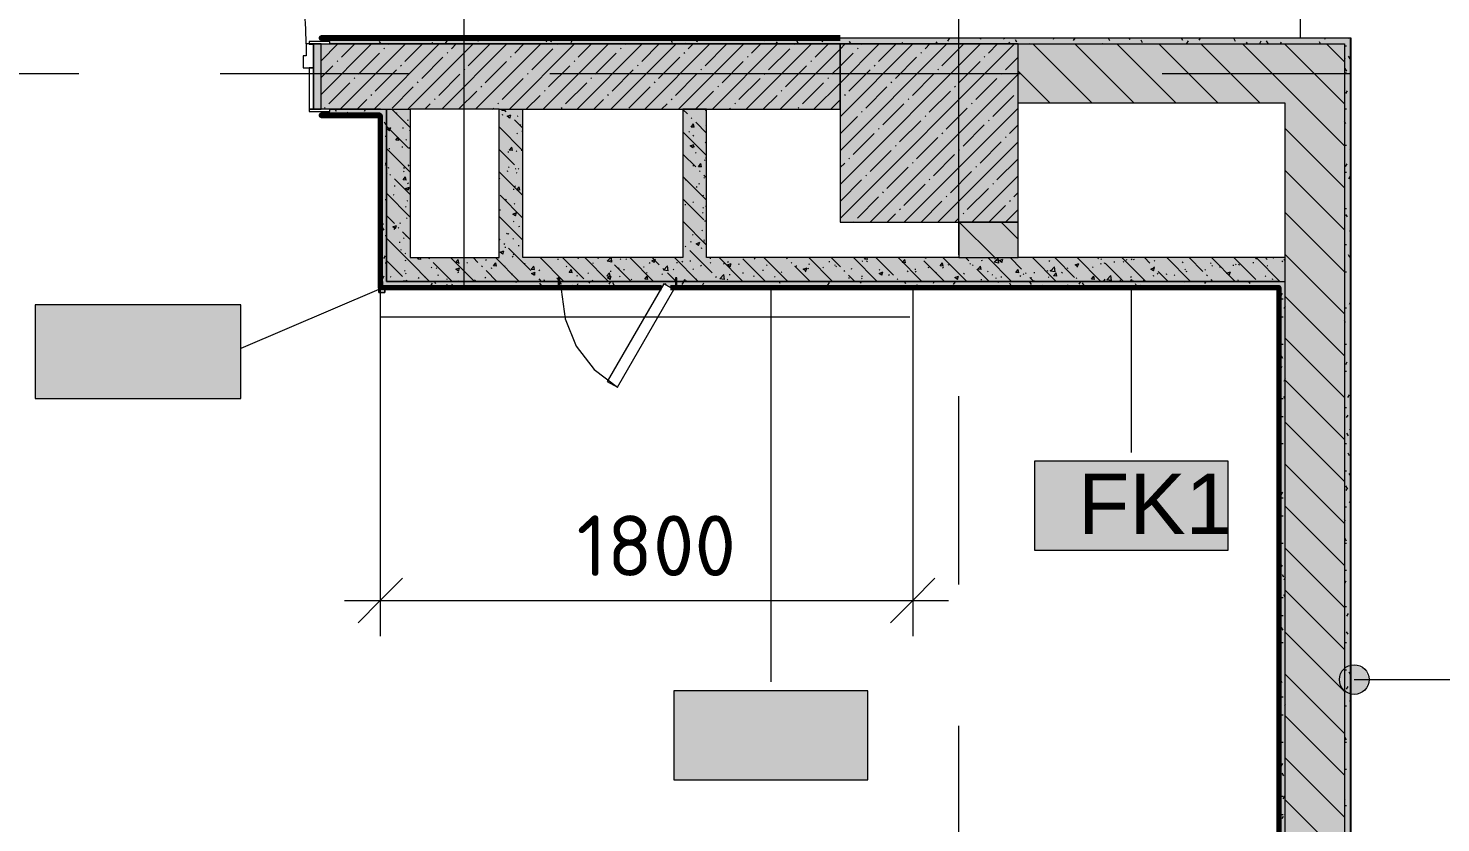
# Model space of a CAD drawing. Header units: millimetres. Extents: x -3817 to 677485, y -22715 to 103890.
# Drawn here: x 353766 to 358527, y 7194 to 9872 of the extents above; entities that cross this region are included whole.
import ezdxf

# ---------------------------------------------------------------- set-up
doc = ezdxf.new("R2010")
doc.units = ezdxf.units.MM
doc.layers.add('PDF _Геометрия', color=7, linetype='Continuous', true_color=0x1d1d1d)
doc.layers.add('PDF _Сплошная заливка', color=7, linetype='Continuous', true_color=0xffffff)
doc.layers.add('PDF _Текст', color=7, linetype='Continuous')
doc.styles.add('PDF GOST-Common', font='arial.ttf')
doc.styles.add('PDF ISOCPEUR', font='isocpeur.ttf')

msp = doc.modelspace()

# ---------------------------------------------------------------- hatches: boundary and pattern name
at = {"layer": 'PDF _Сплошная заливка', "transparency": 33554559}
h = msp.add_hatch(color=256, dxfattribs=at)
h.paths.add_polyline_path([(358202.9, 9819), (358222.9, 9819), (358222.9, 9839), (354752.9, 9839), (354752.9, 9827), (354782.9, 9827), (354782.9, 9819), (357102.6, 9819)], flags=0)
h.paths.add_polyline_path([(347604.4, 9819), (349822.9, 9819), (349822.9, 9839), (347502.9, 9839), (347502.9, 9819)], flags=0)
h.paths.add_polyline_path([(351452.9, 9819), (353622.9, 9819), (353622.9, 9827), (353652.9, 9827), (353652.9, 9839), (351452.9, 9839)], flags=0)
h = msp.add_hatch(color=256, dxfattribs=at)
h.paths.add_polyline_path([(354972.9, 9599), (356502.6, 9599), (356502.6, 9819), (354752.9, 9819), (354752.9, 9599), (354952.9, 9599)], flags=0)
h.paths.add_polyline_path([(353652.9, 9599), (353652.9, 9819), (353452.9, 9819), (353452.9, 9599), (353622.9, 9599)], flags=0)
for color, points in [(256, [(358202.9, 9619), (358202.9, 9819), (357102.6, 9819), (357102.6, 9619), (358002.9, 9619)]), (256, [(357982.9, 9019), (358002.9, 9019), (358002.9, 9099), (355052.9, 9099), (355052.9, 9019), (355552.4, 9019), (355552.4, 9031), (355557.4, 9031), (355557.4, 9019), (355947.4, 9019), (355947.4, 9031), (355952.4, 9031), (355952.4, 9019)]), (7, [(358185.6, 7676.8), (358200.2, 7641.4), (358235.6, 7626.8), (358271, 7641.4), (358285.6, 7676.8), (358271, 7712.1), (358235.6, 7726.8), (358200.2, 7712.1)])]:
    msp.add_hatch(color=color, dxfattribs=at).paths.add_polyline_path(points)
h = msp.add_hatch(color=256, dxfattribs=at)
h.paths.add_polyline_path([(353472.9, 9579), (353652.9, 9579), (353652.9, 9591), (353622.9, 9591), (353622.9, 9599), (353472.9, 9599)], flags=0)
h.paths.add_polyline_path([(354952.9, 9579), (354952.9, 9599), (354782.9, 9599), (354782.9, 9591), (354752.9, 9591), (354752.9, 9579), (354951.9, 9579)], flags=0)
h = msp.add_hatch(color=256, dxfattribs=at)
h.paths.add_polyline_path([(357981.9, 8999), (357982.9, 8999), (357982.9, 9019), (355952.4, 9019), (355952.4, 8999)], flags=0)
h.paths.add_polyline_path([(355557.4, 8999), (355900.8, 8999), (355907.8, 9011), (355928.5, 8999), (355947.4, 8999), (355947.4, 9019), (355557.4, 9019), (355557.4, 9015.6)], flags=0)
h.paths.add_polyline_path([(354952.9, 8999), (355552.4, 8999), (355552.4, 9019), (354952.9, 9019)], flags=0)

# ---------------------------------------------------------------- linework, layer by layer
at = {"layer": 'PDF _Геометрия', "color": 253, "lineweight": 9, "true_color": 0xaaaaaa}
for points in [[(356902.9, 9108.7), (356902.9, 10696.2)], [(352349.1, 9719), (353936.6, 9719)], [(354412.9, 9719), (355047.9, 9719)], [(355524.1, 9719), (357111.6, 9719)], [(357587.9, 9719), (358222.9, 9719)], [(355562.4, 8991), (355575.3, 8892.7), (355613.3, 8801), (355673.7, 8722.3), (355752.4, 8661.9)], [(356902.9, 7997.4), (356902.9, 8632.4)], [(356902.9, 5933.7), (356902.9, 7521.2)]]:
    msp.add_lwpolyline(points, dxfattribs=at)
at = {"layer": 'PDF _Геометрия', "color": 7, "lineweight": 9}
for points in [[(358054.8, 9839.5), (358054.8, 10634.8)], [(355235, 8998.5), (355235, 10152.9), (353399.3, 10152.9)], [(356502.6, 9840), (356502.6, 9839)], [(354952.9, 9599), (354782.9, 9599), (354952.9, 9599), (354972.9, 9599), (355052.9, 9599)], [(354952.9, 9019), (354952.9, 9579)], [(355352.9, 9599), (355432.9, 9599)], [(356902.6, 9099), (357102.6, 9099)], [(354967.4, 8991), (354967.4, 8981), (354947.9, 8981), (354947.9, 9001), (354952, 9001), (354947.9, 9001), (354947.9, 8981), (354967.4, 8981), (354967.4, 8998)], [(357982.9, 9019), (355952.4, 9019), (357982.9, 9019), (358002.9, 9019)], [(354947.9, 8991), (354482.7, 8792.5)], [(354952.4, 8991), (354952.4, 7943.4), (354952.4, 7823.4)], [(354952.9, 8999), (355552.4, 8999)], [(355557.4, 8999), (355900.8, 8999)], [(355928.5, 8999), (355947.4, 8999)], [(355952.4, 8999), (357981.9, 8999)], [(356269.2, 8995), (356269.2, 7669.2)], [(356747.4, 8991), (356747.4, 7943.4), (356747.4, 7823.4)], [(357483.8, 8998.5), (357483.8, 8442.7)], [(357982.9, 8999), (357982.9, 2215)], [(354832.4, 7943.4), (356867.4, 7943.4)], [(358235.6, 7676.8), (359024.7, 7676.8)]]:
    msp.add_lwpolyline(points, dxfattribs=at)
at = {"layer": 'PDF _Геометрия', "color": 253, "lineweight": 13, "true_color": 0xaaaaaa}
for points in [[(354702.9, 9819), (354702.9, 9779), (354692.9, 9779), (354692.9, 9739), (354727.9, 9739), (354727.9, 9819)], [(354712.9, 9819), (354782.9, 9819), (354782.9, 9827), (354712.9, 9827)], [(354712.9, 9818), (354727.9, 9818), (354727.9, 9819), (354712.9, 9819)], [(354727.9, 9599), (354752.9, 9599), (354752.9, 9819), (354727.9, 9819)], [(354712.9, 9599), (354727.9, 9599), (354727.9, 9739), (354712.9, 9739)], [(354712.9, 9591), (354782.9, 9591), (354782.9, 9599), (354712.9, 9599)], [(355557.4, 9031), (355552.4, 9031), (355552.4, 8991), (355557.4, 8991)], [(355752.4, 8661.9), (355942.4, 8991), (355907.8, 9011), (355717.8, 8681.9)], [(355947.4, 9031), (355947.4, 8991), (355952.4, 8991), (355952.4, 9031)]]:
    msp.add_lwpolyline(points, close=True, dxfattribs=at)
at = {"layer": 'PDF _Геометрия', "color": 231, "lineweight": 70, "true_color": 0xff80c0}
for points in [[(356502.6, 9840), (354752.9, 9840), (354752.9, 9839), (356502.6, 9839)], [(354951.9, 9579), (354752.9, 9579), (354752.9, 9578), (354951.9, 9578), (354951.9, 8999), (354951.9, 8998), (355552.4, 8998)], [(354952.9, 9019), (354952.9, 8999)], [(355557.4, 8998), (355900.2, 8998)], [(355930.3, 8998), (355947.4, 8998)], [(355952.4, 8998), (357981.9, 8998), (357981.9, 2215), (357243.6, 2215), (357243.6, 2559), (357243.6, 2560), (356362.9, 2560), (356361.9, 2560), (356361.9, 2060), (356362.9, 2060)]]:
    msp.add_lwpolyline(points, dxfattribs=at)
at = {"layer": 'PDF _Геометрия', "color": 9, "lineweight": 9, "true_color": 0xc0c0c0}
for points in [[(358222.9, 2019), (358222.9, 9819), (358222.9, 9839), (354752.9, 9839), (354752.9, 9827)], [(354752.9, 9599), (354752.9, 9819)], [(358002.9, 2019), (358002.9, 9019), (358002.9, 9099), (357102.6, 9099), (357102.6, 9219), (356902.6, 9219), (356902.6, 9099), (356052.6, 9099), (356052.6, 9599), (355972.6, 9599), (355972.6, 9099), (355432.9, 9099), (355432.9, 9599), (356502.6, 9599), (356502.6, 9819), (358202.9, 9819), (358202.9, 2019)], [(356502.6, 9840), (358222.9, 9840), (358223.9, 9840), (358223.9, 2059), (358222.9, 2059), (358222.9, 9839), (356502.6, 9839)], [(357243.6, 2214), (358002.9, 2214), (358002.9, 9619), (357102.6, 9619), (357102.6, 9819), (358202.9, 9819), (358202.9, 9619), (358202.9, 2019), (358202.9, 1819), (358202.9, 1871)], [(354752.9, 9591), (354752.9, 9579), (354951.9, 9579)], [(354952.9, 9019), (354952.9, 8999)]]:
    msp.add_lwpolyline(points, dxfattribs=at)
at = {"layer": 'PDF _Геометрия', "lineweight": 9}
for points in [[(354752.9, 9762.5), (354809.4, 9819)], [(354752.9, 9648.5), (354923.4, 9819)], [(354817.5, 9599), (355037.5, 9819)], [(354821.5, 9774.1), (354866.4, 9819)], [(354931.5, 9599), (355151.5, 9819)], [(354978.3, 9816.9), (354980.4, 9819)], [(355035.4, 9759.9), (355094.5, 9819)], [(355045.6, 9599), (355265.6, 9819)], [(355159.6, 9599), (355379.6, 9819)], [(355192.2, 9802.7), (355208.5, 9819)], [(355249.2, 9745.6), (355320.5, 9816.9)], [(355273.7, 9599), (355493.7, 9819)], [(355387.7, 9599), (355607.7, 9819)], [(355406, 9788.4), (355436.6, 9819)], [(355501.8, 9599), (355721.8, 9819)], [(355548.6, 9816.9), (355550.7, 9819)], [(355615.8, 9599), (355835.8, 9819)], [(355619.9, 9774.1), (355664.7, 9819)], [(355729.9, 9599), (355949.9, 9819)], [(355776.7, 9816.9), (355778.8, 9819)], [(355833.7, 9759.9), (355892.8, 9819)], [(355843.9, 9599), (356063.9, 9819)], [(355958, 9599), (356178, 9819)], [(355990.5, 9802.7), (356006.9, 9819)], [(356047.6, 9745.6), (356118.8, 9816.9)], [(356072, 9599), (356292, 9819)], [(356186.1, 9599), (356406.1, 9819)], [(356204.4, 9788.4), (356235, 9819)], [(356300.1, 9599), (356502.6, 9801.5), (356520.1, 9819)], [(356346.9, 9816.9), (356349, 9819)], [(356414.2, 9599), (356502.6, 9687.5), (356634.2, 9819)], [(356418.2, 9774.1), (356463.1, 9819)], [(356502.6, 9573.4), (356748.2, 9819)], [(356502.6, 9459.4), (356862.2, 9819)], [(356502.6, 9345.3), (356976.3, 9819)], [(356502.6, 9231.3), (357090.3, 9819)], [(356575, 9816.9), (356577.1, 9819)], [(356632.1, 9759.9), (356691.2, 9819)], [(356788.9, 9802.7), (356805.2, 9819)], [(356845.9, 9745.6), (356917.2, 9816.9)], [(357002.7, 9788.4), (357033.3, 9819)], [(357352.4, 9619), (357152.4, 9819)], [(357493.8, 9619), (357293.8, 9819)], [(357635.2, 9619), (357435.2, 9819)], [(357776.7, 9619), (357576.7, 9819)], [(357918.1, 9619), (357718.1, 9819)], [(358202.9, 9475.6), (358059.5, 9619), (357859.5, 9819)], [(358202.9, 9617), (358200.9, 9619), (358000.9, 9819)], [(358202.9, 9758.5), (358142.3, 9819)], [(354807.3, 9759.9), (354809.6, 9762.3)], [(354878.6, 9717.1), (354949.8, 9788.4)], [(354964.1, 9802.7), (354966.5, 9805)], [(355092.4, 9702.9), (355163.7, 9774.1)], [(355177.9, 9788.4), (355180.3, 9790.8)], [(355391.8, 9774.1), (355394.1, 9776.5)], [(355463.1, 9731.4), (355534.3, 9802.7)], [(355605.6, 9759.9), (355608, 9762.3)], [(355676.9, 9717.1), (355748.2, 9788.4)], [(355762.4, 9802.7), (355764.8, 9805)], [(355890.7, 9702.9), (355962, 9774.1)], [(355976.3, 9788.4), (355978.6, 9790.8)], [(356190.1, 9774.1), (356192.5, 9776.5)], [(356261.4, 9731.4), (356332.7, 9802.7)], [(356404, 9759.9), (356406.3, 9762.3)], [(356475.2, 9717.1), (356502.6, 9744.5), (356546.5, 9788.4)], [(356560.8, 9802.7), (356563.2, 9805)], [(356689.1, 9702.9), (356760.4, 9774.1)], [(356774.6, 9788.4), (356777, 9790.8)], [(356988.5, 9774.1), (356990.8, 9776.5)], [(357059.7, 9731.4), (357102.6, 9774.3)], [(354752.9, 9705.5), (354793, 9745.6)], [(354935.6, 9660.1), (355006.9, 9731.4)], [(355021.1, 9745.6), (355023.5, 9748)], [(355149.4, 9645.8), (355220.7, 9717.1)], [(355235, 9731.4), (355237.3, 9733.7)], [(355306.2, 9688.6), (355377.5, 9759.9)], [(355448.8, 9717.1), (355451.2, 9719.5)], [(355520.1, 9674.4), (355591.4, 9745.6)], [(355733.9, 9660.1), (355805.2, 9731.4)], [(355819.5, 9745.6), (355821.8, 9748)], [(355947.8, 9645.8), (356019, 9717.1)], [(356033.3, 9731.4), (356035.7, 9733.7)], [(356104.6, 9688.6), (356175.9, 9759.9)], [(356247.1, 9717.1), (356249.5, 9719.5)], [(356318.4, 9674.4), (356389.7, 9745.6)], [(356532.3, 9660.1), (356603.5, 9731.4)], [(356604.4, 9219), (357102.6, 9717.2)], [(356617.8, 9745.6), (356620.2, 9748)], [(356746.1, 9645.8), (356817.4, 9717.1)], [(356831.6, 9731.4), (356834, 9733.7)], [(356902.9, 9688.6), (356974.2, 9759.9)], [(357045.5, 9717.1), (357047.9, 9719.5)], [(357211, 9619), (357102.6, 9727.3)], [(354778.8, 9617.3), (354850, 9688.6)], [(354864.3, 9702.9), (354866.7, 9705.2)], [(354992.6, 9603.1), (355063.9, 9674.4)], [(355078.1, 9688.6), (355080.5, 9691)], [(355292, 9674.4), (355294.4, 9676.7)], [(355363.3, 9631.6), (355434.5, 9702.9)], [(355577.1, 9617.3), (355648.4, 9688.6)], [(355662.6, 9702.9), (355665, 9705.2)], [(355790.9, 9603.1), (355862.2, 9674.4)], [(355876.5, 9688.6), (355878.9, 9691)], [(356090.3, 9674.4), (356092.7, 9676.7)], [(356161.6, 9631.6), (356232.9, 9702.9)], [(356375.5, 9617.3), (356446.7, 9688.6)], [(356461, 9702.9), (356463.4, 9705.2)], [(356589.3, 9603.1), (356660.6, 9674.4)], [(356674.8, 9688.6), (356677.2, 9691)], [(356888.7, 9674.4), (356891, 9676.7)], [(356960, 9631.6), (357031.2, 9702.9)], [(354874.5, 9599), (354907.1, 9631.6)], [(354921.3, 9645.8), (354923.7, 9648.2)], [(355135.2, 9631.6), (355137.5, 9634)], [(355216.6, 9599), (355277.7, 9660.1)], [(355349, 9617.3), (355351.4, 9619.7)], [(355444.7, 9599), (355491.6, 9645.8)], [(355505.8, 9660.1), (355508.2, 9662.5)], [(355672.8, 9599), (355705.4, 9631.6)], [(355719.7, 9645.8), (355722, 9648.2)], [(355933.5, 9631.6), (355935.9, 9634)], [(356015, 9599), (356076.1, 9660.1)], [(356147.4, 9617.3), (356149.7, 9619.7)], [(356243.1, 9599), (356289.9, 9645.8)], [(356304.2, 9660.1), (356306.5, 9662.5)], [(356471.2, 9599), (356502.6, 9630.5), (356503.8, 9631.6)], [(356518, 9645.8), (356520.4, 9648.2)], [(356731.9, 9631.6), (356734.2, 9634)], [(356803.1, 9588.8), (356874.4, 9660.1)], [(356945.7, 9617.3), (356948.1, 9619.7)], [(357017, 9574.6), (357088.3, 9645.8)], [(357102.5, 9660.1), (357102.6, 9660.2)], [(354764.5, 9603.1), (354766.9, 9605.4)], [(355102.6, 9599), (355120.9, 9617.3)], [(355330.7, 9599), (355334.8, 9603.1)], [(355562.8, 9603.1), (355565.2, 9605.4)], [(355900.9, 9599), (355919.3, 9617.3)], [(356129, 9599), (356133.1, 9603.1)], [(356361.2, 9603.1), (356363.6, 9605.4)], [(356502.6, 9516.4), (356560.8, 9574.6)], [(356575, 9588.8), (356577.4, 9591.2)], [(356646.3, 9546), (356717.6, 9617.3)], [(356718.4, 9219), (357102.6, 9603.2)], [(356788.9, 9574.6), (356791.3, 9576.9)], [(356860.2, 9531.8), (356931.4, 9603.1)], [(356632.1, 9531.8), (356634.4, 9534.2)], [(356703.3, 9489), (356774.6, 9560.3)], [(356917.2, 9474.8), (356988.5, 9546)], [(357002.7, 9560.3), (357005.1, 9562.7)], [(357074, 9517.5), (357102.6, 9546.2)], [(358202.9, 9334.2), (358002.9, 9534.2)], [(356546.5, 9446.3), (356617.8, 9517.5)], [(356689.1, 9474.8), (356691.5, 9477.1)], [(356760.4, 9432), (356831.6, 9503.3)], [(356832.5, 9219), (357102.6, 9489.1)], [(356845.9, 9517.5), (356848.3, 9519.9)], [(356974.2, 9417.7), (357045.5, 9489)], [(357059.7, 9503.3), (357062.1, 9505.7)], [(356532.3, 9432), (356534.6, 9434.4)], [(356603.5, 9389.2), (356674.8, 9460.5)], [(356817.4, 9375), (356888.7, 9446.3)], [(356902.9, 9460.5), (356905.3, 9462.9)], [(357031.2, 9360.7), (357102.5, 9432)], [(356502.6, 9402.4), (356518, 9417.7)], [(356660.6, 9332.2), (356731.9, 9403.5)], [(356746.1, 9417.7), (356748.5, 9420.1)], [(356874.4, 9317.9), (356945.7, 9389.2)], [(356960, 9403.5), (356962.3, 9405.9)], [(358202.9, 9192.8), (358002.9, 9392.8)], [(356503.8, 9289.4), (356575, 9360.7)], [(356589.3, 9375), (356591.7, 9377.3)], [(356717.6, 9275.2), (356788.9, 9346.5)], [(356803.1, 9360.7), (356805.5, 9363.1)], [(356946.5, 9219), (357102.6, 9375.1)], [(357017, 9346.5), (357019.3, 9348.8)], [(356560.8, 9232.4), (356632.1, 9303.7)], [(356646.3, 9317.9), (356648.7, 9320.3)], [(356775.5, 9219), (356845.9, 9289.4)], [(356860.2, 9303.7), (356862.5, 9306.1)], [(356931.4, 9260.9), (357002.7, 9332.2)], [(357074, 9289.4), (357076.4, 9291.8)], [(357088.3, 9303.7), (357102.6, 9318.1)], [(356661.4, 9219), (356689.1, 9246.7)], [(356703.3, 9260.9), (356705.7, 9263.3)], [(356917.2, 9246.7), (356919.6, 9249)], [(357003.6, 9219), (357059.7, 9275.2)], [(357060.6, 9219), (357102.6, 9261)], [(358202.9, 9051.3), (358002.9, 9251.3)], [(356547.4, 9219), (356548.9, 9220.5)], [(356889.5, 9219), (356902.9, 9232.4)], [(357023.9, 9099), (356903.9, 9219)], [(357102.6, 9161.7), (357045.3, 9219)], [(358202.9, 8909.9), (358002.9, 9109.9)], [(358202.9, 8768.5), (358002.9, 8968.5)], [(358202.9, 8627.1), (358002.9, 8827.1)], [(358202.9, 8485.7), (358002.9, 8685.7)], [(358202.9, 8344.2), (358002.9, 8544.2)], [(358202.9, 8202.8), (358002.9, 8402.8)], [(358202.9, 8061.4), (358002.9, 8261.4)], [(358202.9, 7920), (358002.9, 8120)], [(358202.9, 7778.6), (358002.9, 7978.6)], [(358202.9, 7637.1), (358002.9, 7837.1)], [(358202.9, 7495.7), (358002.9, 7695.7)], [(358202.9, 7354.3), (358002.9, 7554.3)], [(358202.9, 7212.9), (358002.9, 7412.9)], [(358202.9, 7071.4), (358002.9, 7271.4)]]:
    msp.add_lwpolyline(points, dxfattribs=at)
at = {"layer": 'PDF _Геометрия', "color": 253, "lineweight": 9, "true_color": 0x9b9b9b}
for points in [[(354774.2, 9827), (354772.2, 9830.5)], [(354814, 9819), (354813.8, 9819.4)], [(354954.8, 9819), (354949.9, 9827.5)], [(354970.6, 9839), (354967.1, 9833.1)], [(355049.4, 9838.1), (355048.9, 9839)], [(355130.8, 9819), (355127.6, 9824.5)], [(355176.3, 9829.5), (355171.2, 9820.8)], [(355216.9, 9839), (355212.9, 9832)], [(355285.9, 9836.6), (355280.9, 9827.9)], [(355472.8, 9836.2), (355471.2, 9839)], [(355514.4, 9825.1), (355509.4, 9833.8)], [(355531.7, 9835.5), (355526.6, 9826.8)], [(355599.7, 9831.4), (355594.7, 9822.7)], [(355815.3, 9839), (355814, 9836.8)], [(355828.2, 9830.3), (355823.2, 9839)], [(355896.2, 9834.3), (355893.5, 9839)], [(355937.9, 9823.2), (355932.8, 9831.9)], [(355975.5, 9819), (355974.5, 9820.7)], [(355981.5, 9822.2), (355979.7, 9819)], [(356023.1, 9833.3), (356018.1, 9824.6)], [(356061.6, 9839), (356059.7, 9835.8)], [(356073.9, 9831.4), (356069.5, 9839)], [(356132, 9839), (356127.8, 9831.7)], [(356227.2, 9821.1), (356226.1, 9819)], [(356251.6, 9828.4), (356246.6, 9837.1)], [(356292.2, 9819), (356288.2, 9825.9)], [(356361.3, 9821.3), (356356.3, 9830)], [(356378.4, 9839), (356373.5, 9830.6)], [(356446.6, 9835.2), (356441.5, 9826.5)], [(356538.6, 9819), (356534, 9827)], [(356633.4, 9837.6), (356632.6, 9839)], [(356714.6, 9819), (356711.7, 9824)], [(356828.4, 9825.9), (356824.4, 9819)], [(356870, 9837.1), (356865, 9828.4)], [(356976.7, 9839), (356974.7, 9835.5)], [(357056.9, 9835.7), (357055, 9839)], [(357074.1, 9824.8), (357070.7, 9819)], [(357098.5, 9824.6), (357093.5, 9833.3)], [(357142.1, 9820.8), (357141.1, 9819)], [(357223.1, 9839), (357220.4, 9834.4)], [(357293.5, 9839), (357288.4, 9830.3)], [(357387.9, 9819.7), (357387.5, 9819)], [(357412.3, 9829.8), (357407.3, 9838.5)], [(357480.3, 9833.8), (357477.3, 9839)], [(357522, 9822.7), (357516.9, 9831.4)], [(357559.3, 9819), (357558.6, 9820.2)], [(357658, 9830.9), (357653.3, 9839)], [(357675.3, 9829.7), (357670.2, 9821)], [(357715.8, 9839), (357711.9, 9832.2)], [(357835.7, 9827.9), (357830.7, 9836.6)], [(357876, 9819), (357872.3, 9825.4)], [(357921, 9828.6), (357916, 9819.9)], [(357945.4, 9820.8), (357940.4, 9829.5)], [(357989, 9824.6), (357985.8, 9819)], [(358067.8, 9839), (358067.3, 9838.2)], [(358122.4, 9819), (358118.1, 9826.5)], [(358138.1, 9839), (358135.3, 9834.1)], [(358202.9, 9813.3), (358209.7, 9813.3)], [(358217.5, 9837.1), (358216.4, 9839)], [(358204.3, 9770.7), (358202.9, 9768.3)], [(358221.6, 9769.1), (358216.6, 9777.8)], [(358202.9, 9721.9), (358209.7, 9721.9)], [(358210.4, 9727.5), (358205.4, 9736.2)], [(358203.4, 9617.8), (358202.9, 9618.6)], [(358211.3, 9661), (358206.3, 9652.3)], [(354804.7, 9591.3), (354800.3, 9599)], [(354846.4, 9580.2), (354841.3, 9588.9)], [(354902.4, 9599), (354898, 9591.4)], [(358202.9, 9600), (358209.7, 9600)], [(354971.3, 9546.7), (354966.2, 9555.4)], [(358207.5, 9549.8), (358202.9, 9557.7)], [(354968.7, 9508.5), (354972.9, 9508.5)], [(358202.9, 9478), (358209.7, 9478)], [(358222.9, 9462.1), (358221.8, 9464)], [(354968.7, 9417.1), (354972.9, 9417.1)], [(354972.9, 9416.3), (354969, 9409.6)], [(358202.9, 9386.6), (358209.7, 9386.6)], [(358210.3, 9415.3), (358205.2, 9406.6)], [(354957.1, 9327.3), (354952.9, 9334.7)], [(358221.4, 9373.6), (358216.4, 9364.9)], [(354968.7, 9295.2), (354972.9, 9295.2)], [(358202.9, 9264.7), (358209.7, 9264.7)], [(358212.6, 9236), (358207.6, 9244.7)], [(354961.8, 9214.2), (354956.8, 9205.5)], [(354965.3, 9191.3), (354960.3, 9200)], [(358222.9, 9193.3), (358219.4, 9187.2)], [(354968.7, 9173.2), (354972.9, 9173.2)], [(358202.9, 9142.8), (358209.7, 9142.8)], [(354968.9, 9104.6), (354963.9, 9095.9)], [(358220.8, 9099.9), (358215.8, 9108.6)], [(354968.7, 9081.8), (354972.9, 9081.8)], [(358202.9, 9051.3), (358209.7, 9051.3)], [(354964.8, 9036.5), (354959.8, 9027.8)], [(355030.3, 9017.7), (355029.6, 9019)], [(355029.7, 9020.8), (355039.7, 9020.8)], [(355127.3, 9013.1), (355122.2, 9004.4)], [(355140, 9010.6), (355135.1, 9019)], [(355181.6, 8999.4), (355176.6, 9008.1)], [(355195.3, 9009), (355190.3, 9000.3)], [(355276.1, 9018.8), (355275.9, 9019)], [(355412.2, 9019), (355409.6, 9014.5)], [(355453.8, 9015.8), (355451.9, 9019)], [(355495.4, 9004.6), (355490.4, 9013.3)], [(355563.4, 9008.7), (355558.4, 9017.4)], [(355577.1, 8999.8), (355576.6, 8999)], [(355604.2, 8999), (355600, 9006.2)], [(355618.7, 9010.9), (355613.7, 9002.2)], [(355658.6, 9019), (355655.3, 9013.4)], [(355728.4, 9018), (355723.4, 9009.3)], [(355741.1, 9005.7), (355736.1, 9014.4)], [(355917.2, 9005.5), (355913.8, 9011.4)], [(355956.2, 8999), (355955.4, 9000.3)], [(355974.1, 9016.9), (355969.1, 9008.2)], [(356026.6, 8999), (356023.5, 9004.4)], [(356042.2, 9012.8), (356037.1, 9004.1)], [(356202.5, 8999), (356201.2, 9001.4)], [(356256.9, 9019), (356256.5, 9018.3)], [(356300.6, 9012), (356296.6, 9019)], [(356424, 9003.6), (356421.3, 8999)], [(356465.6, 9014.7), (356460.6, 9006)], [(356503.3, 9019), (356502.2, 9017.2)], [(356573.7, 9019), (356570.2, 9013.1)], [(356614.4, 9017.2), (356613.3, 9019)], [(356669.7, 9002.5), (356667.7, 8999)], [(356724.1, 9010.1), (356719.1, 9018.8)], [(356765.7, 8999), (356760.7, 9007.6)], [(356820, 9019), (356816, 9012)], [(356860.1, 9018.2), (356859.7, 9019)], [(356889, 9016.6), (356884, 9007.9)], [(357037.8, 9015.3), (357035.7, 9019)], [(357079.5, 9004.1), (357074.5, 9012.8)], [(357147.5, 9008.2), (357142.5, 9016.9)], [(357188, 8999), (357184.1, 9005.7)], [(357270.8, 9007.4), (357266, 8999)], [(357312.5, 9018.5), (357307.5, 9009.8)], [(357325.2, 9005.2), (357320.2, 9013.9)], [(357418.4, 9019), (357417.1, 9016.9)], [(357502.9, 9002.2), (357497.9, 9010.9)], [(357516.6, 9006.3), (357512.4, 8999)], [(357540, 8999), (357539.5, 8999.8)], [(357584.6, 9002.2), (357582.8, 8999)], [(357610.4, 8999), (357607.6, 9003.8)], [(357664.7, 9019), (357662.9, 9015.8)], [(357735.1, 9019), (357730.9, 9011.7)], [(357786.3, 8999), (357785.3, 9000.9)], [(357830.3, 9001.1), (357829.1, 8999)], [(357884.7, 9011.5), (357880.4, 9019)], [(357986.3, 8959.9), (357996.3, 8959.9)], [(357992.8, 8977.7), (357987.8, 8969)], [(358002.9, 8934.2), (357998.9, 8927.3)], [(358202.9, 8929.4), (358209.7, 8929.4)], [(358222.9, 8949.5), (358218.3, 8941.5)], [(357986.3, 8898.9), (357996.3, 8898.9)], [(358206.7, 8880.6), (358202.9, 8887.1)], [(357986.3, 8807.5), (357996.3, 8807.5)], [(357995.5, 8758.7), (357990.5, 8767.4)], [(358202.9, 8807.5), (358209.7, 8807.5)], [(357991.7, 8731.9), (357986.7, 8723.2)], [(358202.9, 8716), (358209.7, 8716)], [(358211.1, 8746.1), (358206, 8737.4)], [(358002.9, 8690.3), (357997.8, 8681.6)], [(357986.3, 8624.6), (357996.3, 8624.6)], [(358002.9, 8623.9), (357998.6, 8631.3)], [(358218.1, 8636.4), (358213.1, 8627.7)], [(358202.9, 8594.1), (358209.7, 8594.1)], [(357986.3, 8563.6), (357996.3, 8563.6)], [(358214, 8568.4), (358209, 8559.7)], [(358222.9, 8547.7), (358222, 8549.1)], [(358215.9, 8498.8), (358210.9, 8507.5)], [(358222.9, 8522.7), (358220.2, 8518)], [(357986.3, 8472.2), (357996.3, 8472.2)], [(358202.9, 8472.2), (358209.7, 8472.2)], [(358220, 8430.7), (358215, 8439.5)], [(357986.5, 8418.2), (357982.9, 8411.9)], [(357989.5, 8403.3), (357984.5, 8412)], [(358202.9, 8380.8), (358209.7, 8380.8)], [(358222.9, 8364.8), (358219.1, 8371.4)], [(357986.3, 8289.3), (357996.3, 8289.3)], [(357993.6, 8308.5), (357988.6, 8299.8)], [(358212.9, 8321.1), (358207.9, 8329.8)], [(358213, 8322.7), (358207.9, 8313.9)], [(358202.9, 8258.8), (358209.7, 8258.8)], [(358222.9, 8278.9), (358219.1, 8272.3)], [(357986.3, 8228.4), (357996.3, 8228.4)], [(358205.9, 8211.4), (358202.9, 8216.5)], [(358209.9, 8143.4), (358204.9, 8152.1)], [(357986.3, 8136.9), (357996.3, 8136.9)], [(358202.9, 8136.9), (358209.7, 8136.9)], [(357992.5, 8062.8), (357987.5, 8054.1)], [(357998.8, 8021.5), (357993.7, 8030.2)], [(358002.9, 8019.8), (357998.6, 8012.4)], [(358202.9, 8045.5), (358209.7, 8045.5)], [(358207.8, 8008.9), (358202.9, 8000.4)], [(357986.3, 7954), (357996.3, 7954)], [(358002.9, 7953.4), (357997.8, 7962.1)], [(358203.7, 7940.9), (358202.9, 7939.5)], [(358202.9, 7923.6), (358209.7, 7923.6)], [(357986.3, 7893.1), (357996.3, 7893.1)], [(358002.9, 7892.4), (358001.9, 7894.1)], [(358214.8, 7899.2), (358209.8, 7890.5)], [(357995.8, 7843.8), (357990.7, 7852.5)], [(358002.9, 7836.9), (358001.6, 7834.7)], [(358215.1, 7829.6), (358210.1, 7838.3)], [(357984.6, 7802.1), (357982.9, 7805.1)], [(357986.3, 7801.6), (357996.3, 7801.6)], [(358202.9, 7801.6), (358209.7, 7801.6)], [(357988.7, 7734.1), (357983.7, 7742.8)], [(357983.3, 7681), (357982.9, 7680.3)], [(357992.8, 7666), (357987.8, 7674.8)], [(358202.9, 7710.2), (358209.7, 7710.2)], [(358222.9, 7694.2), (358218.3, 7702.3)], [(357986.3, 7618.8), (357996.3, 7618.8)], [(358213.8, 7653.5), (358208.7, 7644.8)], [(358002.9, 7593.1), (358000.5, 7589)], [(358202.9, 7588.3), (358209.7, 7588.3)], [(358222.9, 7608.3), (358219.9, 7603.1)], [(357986.3, 7557.8), (357996.3, 7557.8)], [(358209.1, 7474.2), (358204.1, 7482.9)], [(357986.3, 7466.4), (357996.3, 7466.4)], [(358202.9, 7466.4), (358209.7, 7466.4)], [(357993.3, 7393.6), (357988.3, 7384.9)], [(358222.9, 7425.5), (358222.9, 7425.4)], [(357998, 7352.3), (357992.9, 7361)], [(358202.9, 7374.9), (358209.7, 7374.9)], [(357986.3, 7283.5), (357996.3, 7283.5)], [(358000.4, 7283.9), (357995.4, 7275.2)], [(358204.5, 7271.7), (358202.9, 7268.9)], [(358202.9, 7253), (358209.7, 7253)], [(357986.3, 7222.5), (357996.3, 7222.5)], [(357996.3, 7215.9), (357991.3, 7207.2)], [(358002.9, 7221.8), (358001.1, 7224.9)]]:
    msp.add_lwpolyline(points, dxfattribs=at)
at = {"layer": 'PDF _Геометрия', "color": 7, "lineweight": 9}
for points in [[(356502.6, 9819), (354782.9, 9819)], [(357102.6, 9819), (356502.6, 9819), (356502.6, 9219), (357102.6, 9219)], [(355052.9, 9019), (355552.4, 9019)], [(355557.4, 9019), (355947.4, 9019)], [(354482.7, 8940), (353788.7, 8940), (353788.7, 8624.7), (354482.7, 8624.7)], [(354482.7, 8940), (353788.7, 8940), (353788.7, 8624.7), (354482.7, 8624.7)], [(357810.4, 8412.6), (357157.3, 8412.6), (357157.3, 8112.6), (357810.4, 8112.6)], [(356595.8, 7639.1), (355942.6, 7639.1), (355942.6, 7339.1), (356595.8, 7339.1)]]:
    msp.add_lwpolyline(points, close=True, dxfattribs=at)
at = {"layer": 'PDF _Геометрия', "color": 231, "lineweight": 9, "true_color": 0xff80c0}
for points in [[(356502.6, 9839), (356502.6, 9840)], [(354951.9, 9579), (354952.9, 9579), (354952.9, 9019)], [(355552.4, 8999), (354952.9, 8999)], [(355900.8, 8999), (355557.4, 8999)], [(355947.4, 8999), (355928.5, 8999)], [(357982.9, 2214), (357982.9, 2215), (357982.9, 8999), (357981.9, 8999), (355952.4, 8999)]]:
    msp.add_lwpolyline(points, dxfattribs=at)
at = {"layer": 'PDF _Геометрия', "color": 9, "lineweight": 9, "true_color": 0xc0c0c0}
for points in [[(358223.9, 9839), (358223.9, 2059), (358222.9, 2059), (358222.9, 9839)], [(354972.9, 9019), (355052.9, 9019), (354972.9, 9019), (354972.9, 9599)], [(355052.9, 9099), (355352.9, 9099), (355352.9, 9599), (355052.9, 9599)]]:
    msp.add_lwpolyline(points, close=True, dxfattribs=at)
at = {"layer": 'PDF _Геометрия', "color": 252, "lineweight": 9, "true_color": 0x878787}
for points in [[(355052.9, 9537.6), (354991.5, 9599)], [(355005.9, 9587.5), (355008.8, 9585.7)], [(355373.2, 9594.1), (355362.6, 9595), (355366, 9599)], [(355363.7, 9580.6), (355367.1, 9581.1)], [(355377, 9590.7), (355368.7, 9599)], [(355373.2, 9594), (355372.3, 9599)], [(355388.9, 9569.4), (355380.1, 9575.4), (355392.5, 9580.2)], [(355385.6, 9571.5), (355388.4, 9569.7)], [(355388.9, 9569.4), (355392.5, 9580.2)], [(355392.1, 9575.6), (355389.6, 9578.1)], [(355414.5, 9575.3), (355417.2, 9577.4)], [(355988, 9583.1), (355972.6, 9598.5)], [(356052.6, 9593.9), (356047.5, 9599)], [(356048.3, 9599), (356049.4, 9598.3)], [(356049.4, 9598.3), (356049.6, 9599)], [(355047.6, 9467.4), (354972.9, 9542.2)], [(354984, 9526.3), (354975.2, 9532.3), (354987.6, 9537.1)], [(354984, 9526.3), (354987.6, 9537.1)], [(355027.7, 9536.4), (355031.1, 9536.9)], [(355043.4, 9563.6), (355046.2, 9561.8)], [(355051.3, 9526.7), (355052.9, 9528)], [(355432.9, 9459.3), (355352.9, 9539.3)], [(355432.9, 9534.8), (355404.7, 9563)], [(355423.1, 9547.6), (355425.9, 9545.8)], [(355429.2, 9525.3), (355432.6, 9525.7)], [(356052.6, 9443), (355972.6, 9523)], [(355992.5, 9523.5), (355995.4, 9521.7)], [(356010.9, 9538.3), (356000.2, 9539.2), (356008.8, 9549.4)], [(356003.1, 9568), (356000.6, 9570.5)], [(356010.9, 9538.3), (356008.8, 9549.4)], [(356052.6, 9518.5), (356015.7, 9555.5)], [(356049.4, 9544.8), (356052.1, 9546.8)], [(356050, 9543.4), (356052.6, 9541.7)], [(354972.9, 9495.6), (354973.4, 9495.3)], [(355015.3, 9493.8), (355004.7, 9494.7), (355013.2, 9504.9)], [(355015.3, 9493.8), (355013.2, 9504.9)], [(355038.1, 9496.9), (355040.6, 9494.6)], [(355352.9, 9479.4), (355353, 9479.3)], [(355412.4, 9516.1), (355415, 9518.2)], [(356006.1, 9469.4), (355997.3, 9475.3), (356009.7, 9480.1)], [(356006.1, 9469.4), (356009.7, 9480.1)], [(356006.6, 9512), (356009.1, 9509.7)], [(356047.3, 9485.6), (356049.9, 9487.6)], [(356052.6, 9479.4), (356052.6, 9479.4)], [(355052.9, 9386.7), (354972.9, 9466.7)], [(354981, 9466.3), (354984.3, 9466.7)], [(355025.5, 9472.1), (355028.8, 9472.6)], [(355049.1, 9467.5), (355051.8, 9469.6)], [(355404.7, 9412.1), (355352.9, 9463.9)], [(355382.5, 9455.2), (355385.8, 9455.6)], [(355397.9, 9460.3), (355387.3, 9461.3), (355395.8, 9471.5)], [(355397.9, 9460.3), (355395.8, 9471.4)], [(355410.2, 9457), (355412.9, 9459)], [(355427, 9461), (355430.3, 9461.5)], [(356015.7, 9404.6), (355972.6, 9447.7)], [(355972.6, 9430.3), (355973.3, 9429.7)], [(356008.1, 9473.6), (356011.4, 9474)], [(356014.6, 9453), (356017.4, 9451.2)], [(356045.1, 9426.4), (356047.8, 9428.4)], [(356052.6, 9432.5), (356049.7, 9433), (356052.6, 9436.1)], [(354973.4, 9382.4), (354976.2, 9380.6)], [(354978.7, 9402), (354982, 9402.5)], [(355030.8, 9402.3), (355033.7, 9400.5)], [(355030.8, 9390.8), (355033.3, 9388.5)], [(355046, 9410.9), (355049.4, 9411.3)], [(355046.9, 9408.3), (355049.6, 9410.4)], [(355432.9, 9308.4), (355352.9, 9388.4)], [(355380.2, 9390.9), (355383.5, 9391.3)], [(355384.5, 9405.2), (355387, 9402.9)], [(355408, 9397.8), (355410.7, 9399.8)], [(355410.5, 9386.2), (355413.3, 9384.4)], [(355419.8, 9397), (355417.3, 9399.6)], [(355432.9, 9383.9), (355432.3, 9384.5)], [(356005.8, 9409.3), (356009.2, 9409.7)], [(356035.5, 9404.5), (356024.9, 9405.5), (356033.5, 9415.7)], [(356030.8, 9389.5), (356028.3, 9392)], [(356035.5, 9404.5), (356033.5, 9415.7)], [(354987.3, 9376.9), (354984.8, 9379.4)], [(354999.3, 9340.8), (355002.6, 9341.2)], [(355052.9, 9311.3), (354999.9, 9364.4)], [(355040, 9360.1), (355029.3, 9361), (355037.9, 9371.2)], [(355040, 9360), (355037.9, 9371.2)], [(355046.9, 9325.8), (355038, 9331.8), (355050.5, 9336.6)], [(355044.8, 9349.2), (355047.4, 9351.2)], [(355046.9, 9325.8), (355050.5, 9336.5)], [(355353.1, 9366.4), (355355.9, 9364.6)], [(355405.9, 9338.6), (355408.5, 9340.6)], [(355422.6, 9326.6), (355411.9, 9327.5), (355420.5, 9337.7)], [(355422.6, 9326.6), (355420.5, 9337.7)], [(356052.6, 9292.2), (355972.6, 9372.2)], [(355980, 9362.2), (355982.8, 9360.4)], [(356017.5, 9338.3), (356020.3, 9336.5)], [(356026.4, 9348), (356029.7, 9348.5)], [(356042.9, 9367.2), (356045.6, 9369.2)], [(356052.6, 9367.7), (356043.4, 9376.9)], [(355052.9, 9235.8), (354972.9, 9315.8)], [(354995.5, 9311.9), (354998.3, 9310.1)], [(355042.6, 9290), (355045.3, 9292)], [(355432.3, 9233.6), (355356.9, 9309)], [(355375.1, 9295.9), (355377.9, 9294.1)], [(355400.8, 9329.7), (355404.1, 9330.1)], [(356043.4, 9226.1), (355972.6, 9296.8)], [(356006.1, 9286.8), (356008.6, 9284.5)], [(356040.8, 9308), (356043.4, 9310)], [(354999.9, 9213.5), (354972.9, 9240.5)], [(355037.6, 9271.7), (355040.1, 9269.5)], [(355432.9, 9157.6), (355352.9, 9237.6)], [(355354, 9259.5), (355357.3, 9260)], [(355408.5, 9240), (355399.7, 9246), (355412.1, 9250.7)], [(355403.7, 9279.4), (355406.4, 9281.4)], [(355408.5, 9240), (355412.2, 9250.7)], [(355979.6, 9277.9), (355983, 9278.4)], [(356038.6, 9248.8), (356041.3, 9250.9)], [(356039.5, 9267.8), (356042.3, 9266)], [(356052.6, 9271.5), (356049.6, 9271.7), (356052.6, 9275.4)], [(354974.1, 9201.8), (354972.9, 9212.1)], [(354972.9, 9202), (354974.1, 9201.8)], [(355003.6, 9196.9), (354994.8, 9202.9), (355007.2, 9207.6)], [(354998.3, 9197.2), (355001.2, 9195.4)], [(355003.6, 9196.9), (355007.2, 9207.6)], [(355014.9, 9198.4), (355012.4, 9200.9)], [(355018, 9215.3), (355021.3, 9215.7)], [(355040.5, 9230.8), (355043.1, 9232.8)], [(355401.5, 9220.2), (355404.2, 9222.2)], [(355419.5, 9204.2), (355422.8, 9204.6)], [(356052.6, 9141.3), (355972.6, 9221.3)], [(355972.6, 9204.7), (355972.8, 9204.5)], [(356036.5, 9189.6), (356039.1, 9191.7)], [(356045.2, 9222.6), (356048.5, 9223)], [(355118.9, 9019), (355052.9, 9085), (354972.9, 9165)], [(354972.9, 9145.4), (354974.6, 9145.6)], [(355015.7, 9151), (355019.1, 9151.5)], [(355052.9, 9160.5), (355027.5, 9185.8)], [(355030.3, 9165.7), (355032.8, 9163.4)], [(355038.3, 9171.6), (355041, 9173.6)], [(355356.9, 9158.2), (355352.9, 9162.2)], [(355353.6, 9143), (355352.9, 9149)], [(355352.9, 9143.1), (355353.6, 9143)], [(355372, 9143.1), (355369.5, 9145.6)], [(355378, 9181.1), (355380.8, 9179.3)], [(355384, 9180), (355386.4, 9177.8)], [(355399.4, 9161), (355402, 9163.1)], [(355998.4, 9152.5), (356001.7, 9152.9)], [(356004.9, 9176.9), (356007.7, 9175.1)], [(356025.7, 9139.9), (356016.9, 9145.9), (356029.3, 9150.7)], [(356025.7, 9139.9), (356029.3, 9150.7)], [(356042.4, 9153), (356045.2, 9151.2)], [(356042.9, 9158.3), (356046.2, 9158.8)], [(355020.4, 9126.7), (355023.2, 9124.9)], [(355036.1, 9112.4), (355038.8, 9114.4)], [(355089.3, 9092.6), (355078.7, 9093.5), (355083.3, 9099)], [(355089.3, 9092.6), (355088.1, 9099)], [(355118, 9095.3), (355115.5, 9097.8)], [(355269.7, 9019), (355189.7, 9099)], [(355281.5, 9082.7), (355265.2, 9099)], [(355420.6, 9019), (355340.6, 9099)], [(355349.3, 9099), (355350.6, 9097.7)], [(355365.3, 9111.1), (355356.4, 9117), (355368.9, 9121.8)], [(355365.3, 9111), (355368.9, 9121.8)], [(355372.7, 9134.1), (355376.1, 9134.5)], [(355460, 9055.1), (355416.1, 9099), (355384.6, 9130.5)], [(355397.2, 9101.8), (355399.9, 9103.9)], [(355400, 9110.6), (355402.9, 9108.8)], [(355417.3, 9139.9), (355420.6, 9140.4)], [(355571.5, 9019), (355491.5, 9099)], [(355638.5, 9027.4), (355566.9, 9099)], [(355617.6, 9099), (355620.8, 9096.8)], [(355620.8, 9096.8), (355621.5, 9099)], [(355722.3, 9019), (355642.3, 9099)], [(355684.8, 9098.6), (355687.6, 9096.8)], [(355733.1, 9084.1), (355717.3, 9086.6), (355729.2, 9099)], [(355733.1, 9084.1), (355731.4, 9099)], [(355760.8, 9093.2), (355763.5, 9095.2)], [(355779.7, 9094.6), (355782.5, 9092.8)], [(355873.2, 9019), (355793.2, 9099)], [(355892.5, 9075.2), (355868.7, 9099)], [(356024.1, 9019), (355944.1, 9099)], [(355964.8, 9099), (355965.4, 9098.4)], [(355983, 9135.5), (355980.5, 9138.1)], [(356071, 9047.5), (356019.5, 9099), (355995.6, 9123)], [(356034.3, 9130.4), (356037, 9132.5)], [(356063.5, 9097.1), (356066.8, 9097.5)], [(356174.9, 9019), (356094.9, 9099)], [(356249.5, 9019.9), (356174.1, 9095.3)], [(356213, 9097.3), (356215.4, 9095)], [(356213.2, 9095.1), (356215.9, 9097.2)], [(356325.8, 9019), (356245.8, 9099)], [(356325, 9095.3), (356321.3, 9099)], [(356476.7, 9019), (356396.7, 9099)], [(356503.5, 9067.6), (356472.2, 9099)], [(356627.5, 9019), (356547.5, 9099)], [(356595, 9092.4), (356584.4, 9093.4), (356589.1, 9099)], [(356595, 9092.4), (356593.8, 9099)], [(356682, 9040), (356623, 9099)], [(356778.4, 9019), (356698.4, 9099)], [(356789.6, 9099), (356792.3, 9097.2)], [(356792.3, 9097.2), (356792.9, 9099)], [(356929.3, 9019), (356849.3, 9099)], [(356936, 9087.8), (356924.8, 9099)], [(357080.1, 9019), (357000.1, 9099)], [(357037.8, 9080.7), (357022, 9083.2), (357035.9, 9097.6)], [(357023.3, 9095.5), (357026.6, 9095.9)], [(357037.8, 9080.7), (357035.9, 9097.6)], [(357114.5, 9060.1), (357075.6, 9099)], [(357231, 9019), (357151, 9099)], [(357293.1, 9032.4), (357226.5, 9099)], [(357381.9, 9019), (357301.9, 9099)], [(357371.2, 9096.9), (357374, 9095.1)], [(357383.6, 9092.8), (357381.1, 9095.3)], [(357532.7, 9019), (357452.7, 9099)], [(357547, 9080.2), (357528.2, 9099)], [(357683.6, 9019), (357603.6, 9099)], [(357725.5, 9052.6), (357679.1, 9099)], [(357834.5, 9019), (357754.5, 9099)], [(357811, 9099), (357811.1, 9098.9)], [(357904.1, 9024.9), (357830, 9099)], [(357903.2, 9096.7), (357906, 9094.9)], [(357985.4, 9019), (357905.4, 9099)], [(357937.6, 9095.1), (357940.3, 9097.2)], [(357939.4, 9094.7), (357941.9, 9092.4)], [(357961.7, 9099), (357963.8, 9097.6)], [(357963.8, 9097.6), (357964.2, 9099)], [(355027.5, 9035), (354972.9, 9089.6)], [(355034, 9053.2), (355036.6, 9055.3)], [(355036.3, 9089.8), (355039.6, 9090.2)], [(355123.8, 9064.6), (355126.4, 9066.6)], [(355194.3, 9019), (355130.6, 9082.7)], [(355140.8, 9064.4), (355143.3, 9062.1)], [(355216.8, 9081.4), (355206.2, 9082.3), (355214.8, 9092.6)], [(355215.9, 9053.7), (355207, 9059.7), (355219.5, 9064.5)], [(355213.7, 9049.1), (355217, 9049.6)], [(355216.8, 9081.4), (355214.8, 9092.5)], [(355215.9, 9053.7), (355219.5, 9064.4)], [(355216.1, 9077.9), (355218.8, 9080)], [(355244.5, 9082.2), (355247, 9079.9)], [(355296.6, 9067.6), (355294, 9070.2)], [(355307.4, 9090.4), (355310.1, 9092.5)], [(355345.2, 9019), (355309.1, 9055.1)], [(355326, 9063.9), (355329.3, 9064.4)], [(355344.4, 9070.3), (355333.7, 9071.2), (355342.3, 9081.4)], [(355344.4, 9070.2), (355342.3, 9081.4)], [(355370.5, 9069.8), (355373.8, 9070.2)], [(355437.8, 9078.7), (355441.1, 9079.1)], [(355461.3, 9060), (355469.8, 9070.2)], [(355461.3, 9060), (355471.9, 9059.1)], [(355471.4, 9039.5), (355462.6, 9045.4), (355475, 9050.2)], [(355471.9, 9059.1), (355469.8, 9070.2)], [(355471.4, 9039.5), (355475, 9050.2)], [(355487.4, 9056), (355490.1, 9058)], [(355550.1, 9093.4), (355553.4, 9093.9)], [(355578.7, 9068.5), (355581.4, 9070.5)], [(355599.4, 9047.9), (355588.8, 9048.9), (355597.4, 9059.1)], [(355599.4, 9047.9), (355597.4, 9059.1)], [(355651.9, 9047.3), (355654.4, 9045)], [(355668.5, 9079.9), (355671.2, 9081.9)], [(355716.3, 9037.7), (355724.9, 9047.9)], [(355727, 9036.8), (355724.9, 9047.9)], [(355729.1, 9087.8), (355726.5, 9090.3)], [(355727.5, 9052.8), (355730.8, 9053.3)], [(355797.8, 9019), (355741.6, 9075.2)], [(355755.6, 9065.1), (355758.1, 9062.8)], [(355772, 9058.7), (355775.3, 9059.1)], [(355839.3, 9067.5), (355842.6, 9068)], [(355850, 9046.5), (355852.6, 9048.6)], [(355859.3, 9082.9), (355861.8, 9080.6)], [(355876.3, 9082.6), (355867.5, 9088.6), (355879.9, 9093.3)], [(355874.6, 9090.6), (355877.4, 9088.8)], [(355876.3, 9082.6), (355879.9, 9093.3)], [(355907.6, 9060.1), (355905.1, 9062.6)], [(355922.9, 9054.7), (355907, 9057.1), (355920.9, 9071.6)], [(355947.4, 9020.3), (355920.2, 9047.5)], [(355922.9, 9054.7), (355920.9, 9071.6)], [(355939.8, 9057.9), (355942.4, 9060)], [(355951.6, 9082.3), (355954.9, 9082.8)], [(355969.5, 9086.6), (355972.3, 9084.8)], [(355996.1, 9088.2), (355999.4, 9088.6)], [(356005.6, 9061.7), (356008, 9059.4)], [(356032.1, 9071.2), (356034.8, 9073.3)], [(356064.4, 9082.5), (356067.3, 9080.7)], [(356109.3, 9079.5), (356111.7, 9077.2)], [(356131.8, 9068.3), (356123, 9074.3), (356135.5, 9079.1)], [(356123.4, 9083.8), (356126.1, 9085.8)], [(356131.9, 9068.3), (356135.5, 9079.1)], [(356159.3, 9078.5), (356162.2, 9076.7)], [(356173.5, 9047.6), (356176.8, 9048)], [(356240.8, 9056.4), (356244.1, 9056.9)], [(356254.3, 9074.5), (356257.1, 9072.7)], [(356303.4, 9049.3), (356306.1, 9051.3)], [(356340.1, 9080.2), (356337.6, 9082.7)], [(356349.2, 9070.5), (356352, 9068.7)], [(356401.3, 9019), (356352.6, 9067.6)], [(356353.1, 9071.2), (356356.4, 9071.7)], [(356387.4, 9054.1), (356378.5, 9060.1), (356391, 9064.9)], [(356384.6, 9052.8), (356387, 9050.6)], [(356387.4, 9054.1), (356391, 9064.8)], [(356394.7, 9061.8), (356397.4, 9063.8)], [(356397.6, 9077.1), (356400.9, 9077.5)], [(356444.1, 9066.5), (356446.9, 9064.7)], [(356465, 9085.9), (356468.3, 9086.4)], [(356484.5, 9073.2), (356487.2, 9075.2)], [(356488.2, 9070.6), (356490.7, 9068.4)], [(356518.6, 9052.6), (356516.1, 9055.1)], [(356539, 9062.5), (356541.8, 9060.7)], [(356576.9, 9086.5), (356579.5, 9088.6)], [(356591.9, 9088.4), (356594.4, 9086.2)], [(356633.9, 9058.5), (356636.7, 9056.7)], [(356642.9, 9039.9), (356634, 9045.8), (356646.5, 9050.6)], [(356642.9, 9039.8), (356646.5, 9050.6)], [(356722.5, 9081.3), (356711.9, 9082.2), (356720.5, 9092.4)], [(356722.5, 9081.2), (356720.5, 9092.4)], [(356728.8, 9054.5), (356731.7, 9052.7)], [(356754.6, 9060.1), (356757.9, 9060.5)], [(356755.8, 9051.2), (356758.5, 9053.3)], [(356853.9, 9019), (356785.1, 9087.8)], [(356799.1, 9066), (356802.4, 9066.4)], [(356823.7, 9050.5), (356826.6, 9048.7)], [(356850, 9070.1), (356839.4, 9071), (356848, 9081.3)], [(356850, 9070.1), (356848, 9081.2)], [(356848.1, 9064.6), (356850.8, 9066.6)], [(356866.5, 9074.8), (356869.8, 9075.3)], [(356939.4, 9077.1), (356942.1, 9079.1)], [(356951.1, 9072.7), (356948.6, 9075.2)], [(357004.8, 9019), (356963.7, 9060.1)], [(356977.6, 9059), (356966.9, 9059.9), (356975.5, 9070.1)], [(356977.6, 9058.9), (356975.5, 9070.1)], [(356978.8, 9089.6), (356982.1, 9090.1)], [(356999.4, 9053.5), (357001.8, 9051.3)], [(357029.2, 9088.5), (357031.9, 9090.5)], [(357047.8, 9083), (357039, 9088.9), (357051.4, 9093.7)], [(357047.8, 9082.9), (357051.4, 9093.7)], [(357105.1, 9047.8), (357094.5, 9048.7), (357103, 9058.9)], [(357103, 9071.3), (357105.5, 9069.1)], [(357105.1, 9047.8), (357103, 9058.9)], [(357129.6, 9045), (357127.1, 9047.5)], [(357156.1, 9049), (357159.4, 9049.4)], [(357200.6, 9054.9), (357204, 9055.3)], [(357206.7, 9089.1), (357209.2, 9086.9)], [(357210.7, 9055.1), (357213.4, 9057.2)], [(357227.6, 9051.3), (357211.8, 9053.8), (357225.6, 9068.2)], [(357232.6, 9036.6), (357222, 9037.6), (357230.6, 9047.8)], [(357227.6, 9051.3), (357225.6, 9068.2)], [(357232.6, 9036.6), (357230.6, 9047.8)], [(357249.3, 9050.1), (357251.8, 9047.8)], [(357268, 9063.7), (357271.3, 9064.2)], [(357303.3, 9068.7), (357294.5, 9074.7), (357306.9, 9079.5)], [(357300.5, 9066.5), (357303.2, 9068.6)], [(357303.3, 9068.7), (357306.9, 9079.5)], [(357353, 9067.9), (357355.5, 9065.6)], [(357380.3, 9078.5), (357383.6, 9078.9)], [(357392.9, 9079.8), (357395.5, 9081.9)], [(357457.4, 9019), (357396.1, 9080.2)], [(357424.8, 9084.4), (357428.1, 9084.8)], [(357456.7, 9085.7), (357459.2, 9083.4)], [(357466.1, 9092.9), (357468.9, 9091.1)], [(357484.2, 9092.4), (357486.8, 9094.4)], [(357492.1, 9093.2), (357495.4, 9093.7)], [(357558.8, 9054.5), (357550, 9060.5), (357562.5, 9065.2)], [(357558.9, 9054.5), (357562.5, 9065.2)], [(357562.1, 9065.1), (357559.6, 9067.6)], [(357561, 9088.9), (357563.8, 9087.1)], [(357608.2, 9019), (357574.7, 9052.6)], [(357655.9, 9084.9), (357658.7, 9083.1)], [(357664.1, 9057.9), (357666.8, 9059.9)], [(357669.5, 9052.6), (357672.8, 9053.1)], [(357732, 9059.1), (357734.5, 9056.8)], [(357750.8, 9080.9), (357753.7, 9079.1)], [(357755.4, 9070.4), (357758.1, 9072.4)], [(357781.8, 9067.4), (357785.1, 9067.8)], [(357814.4, 9040.3), (357805.5, 9046.2), (357818, 9051)], [(357814.4, 9040.2), (357818, 9051)], [(357826.3, 9073.3), (357829.6, 9073.7)], [(357835.7, 9076.9), (357838.2, 9074.6)], [(357845.2, 9081.8), (357847.9, 9083.8)], [(357845.7, 9076.9), (357848.6, 9075.1)], [(357893.6, 9082.1), (357896.9, 9082.6)], [(357940.7, 9072.8), (357943.5, 9071)], [(357994.6, 9085.2), (357992.1, 9087.8)], [(357998.1, 9092.7), (358000.9, 9090.9)], [(354985.8, 9035.8), (354988.6, 9034)], [(354989.5, 9019.6), (354992.9, 9020.1)], [(355037.1, 9046.6), (355039.6, 9044.3)], [(355042.6, 9019.9), (355040.1, 9022.4)], [(355080.7, 9031.8), (355083.5, 9030)], [(355101.8, 9034.4), (355105.2, 9034.9)], [(355146.3, 9040.3), (355149.7, 9040.7)], [(355175.6, 9027.8), (355178.4, 9026)], [(355214.3, 9019), (355216.6, 9020.8)], [(355270.5, 9023.8), (355273.3, 9022)], [(355305.3, 9031.3), (355307.9, 9033.3)], [(355365.4, 9019.8), (355366.6, 9019)], [(355395.1, 9042.6), (355397.7, 9044.7)], [(355475.1, 9040), (355472.6, 9042.5)], [(355496.1, 9019), (355487.7, 9027.4)], [(355503.3, 9023.3), (355506.7, 9023.7)], [(355547.8, 9029.2), (355551.2, 9029.6)], [(355548.2, 9029.5), (355550.7, 9027.2)], [(355615.2, 9038), (355618.5, 9038.5)], [(355666.3, 9020.7), (355669, 9022.7)], [(355716.3, 9037.7), (355726.9, 9036.8)], [(355726.9, 9025.2), (355718.1, 9031.2), (355730.5, 9036)], [(355726.9, 9025.2), (355730.5, 9036)], [(355758.7, 9034), (355761.3, 9036.1)], [(355798.2, 9026.1), (355800.7, 9023.8)], [(355854.5, 9025.6), (355843.9, 9026.6), (355852.4, 9036.8)], [(355854.5, 9025.6), (355852.4, 9036.8)], [(355901.9, 9043.9), (355904.4, 9041.6)], [(355974.4, 9019), (355980, 9025.6)], [(355978.9, 9019), (355986.1, 9021.7)], [(355981.2, 9019), (355980, 9025.6)], [(355985.2, 9019), (355986.1, 9021.7)], [(356016.7, 9026.9), (356020, 9027.4)], [(356086.1, 9032.4), (356083.6, 9035)], [(356112.6, 9025.3), (356096.8, 9027.7), (356110.6, 9042.1)], [(356099.5, 9019), (356098.7, 9019.9)], [(356112.6, 9025.2), (356110.7, 9042.1)], [(356121.3, 9024.6), (356123.9, 9026.6)], [(356129, 9041.7), (356132.3, 9042.1)], [(356211.1, 9036), (356213.7, 9038)], [(356280.9, 9035), (356283.3, 9032.8)], [(356530.5, 9030.6), (356533.8, 9031)], [(356552.2, 9019), (356531.2, 9040)], [(356574.7, 9027.3), (356577.4, 9029.4)], [(356575, 9036.5), (356578.3, 9036.9)], [(356642.3, 9045.3), (356645.7, 9045.8)], [(356666, 9039.9), (356668.6, 9041.9)], [(356697.1, 9024.9), (356694.6, 9027.4)], [(356898.4, 9025.6), (356889.6, 9031.6), (356902, 9036.4)], [(356895.7, 9035.7), (356898.1, 9033.5)], [(356898.4, 9025.6), (356902, 9036.3)], [(356918.7, 9046.5), (356921.5, 9044.6)], [(356932, 9019.5), (356935.3, 9019.9)], [(356938.7, 9019), (356939.9, 9019.9)], [(356976.5, 9025.4), (356979.8, 9025.8)], [(357013.6, 9042.4), (357016.4, 9040.6)], [(357027.1, 9029.3), (357029.7, 9031.3)], [(357043.8, 9034.2), (357047.2, 9034.7)], [(357108.5, 9038.4), (357111.3, 9036.6)], [(357119.4, 9042.6), (357122.1, 9044.6)], [(357155.6, 9019), (357142.2, 9032.4)], [(357145.6, 9032.3), (357148.1, 9030)], [(357149.4, 9019), (357157.5, 9022.1)], [(357156.5, 9019), (357157.5, 9022.1)], [(357203.4, 9034.4), (357206.2, 9032.6)], [(357298.3, 9030.4), (357301.1, 9028.6)], [(357306.5, 9019), (357305.6, 9019.9)], [(357360.2, 9025.5), (357349.5, 9026.4), (357358.1, 9036.6)], [(357360.2, 9025.5), (357358.1, 9036.6)], [(357390.7, 9020.7), (357393.4, 9022.7)], [(357393.2, 9026.4), (357396, 9024.6)], [(357417.3, 9021.9), (357401.5, 9024.3), (357415.4, 9038.8)], [(357417.3, 9021.9), (357415.4, 9038.7)], [(357445.3, 9023.1), (357448.7, 9023.5)], [(357480.2, 9019), (357485.6, 9025.5)], [(357482, 9033.2), (357484.7, 9035.2)], [(357486.8, 9019), (357485.6, 9025.4)], [(357488.1, 9022.4), (357491, 9020.6)], [(357524.6, 9023.5), (357527.1, 9021.2)], [(357557.6, 9037.9), (357560.9, 9038.3)], [(357571.8, 9044.6), (357574.5, 9046.6)], [(357602.1, 9043.7), (357605.5, 9044.2)], [(357628.3, 9041.3), (357630.8, 9039)], [(357740.6, 9037.5), (357738.1, 9040)], [(357759.1, 9019), (357753.2, 9024.9)], [(357843.1, 9022.6), (357845.7, 9024.6)], [(357935.4, 9035.9), (357938.1, 9038)], [(357959.1, 9026.8), (357962.5, 9027.2)]]:
    msp.add_lwpolyline(points, dxfattribs=at)
at = {"layer": 'PDF _Геометрия', "color": 12, "lineweight": 13, "true_color": 0xce0000}
msp.add_lwpolyline([(354951.9, 8899), (356737.4, 8899)], dxfattribs=at)
at = {"layer": 'PDF _Геометрия', "color": 7, "lineweight": 20}
for points in [[(355027.4, 8018.4), (354952.4, 7943.4), (354877.4, 7868.4)], [(356822.4, 8018.4), (356747.4, 7943.4), (356672.4, 7868.4)]]:
    msp.add_lwpolyline(points, dxfattribs=at)
at = {"layer": 'PDF _Геометрия', "color": 7, "lineweight": 9}
msp.add_circle((358235.6, 7676.8), 50, dxfattribs=at)
at = {"layer": 'PDF _Геометрия', "color": 253, "lineweight": 9, "true_color": 0xaaaaaa}
msp.add_arc((353702.9, 9819), 1000, 0, 90, dxfattribs=at)
at = {"layer": 'PDF _Сплошная заливка', "lineweight": 35, "transparency": 33554559}
for points in [[(354752.9, 9599), (354752.9, 9819), (354727.9, 9599), (354727.9, 9819)], [(356502.6, 9219), (357102.6, 9219), (356502.6, 9819), (357102.6, 9819)], [(358222.9, 2019), (358222.9, 9819), (358202.9, 2019), (358202.9, 9819)], [(358202.9, 2019), (358202.9, 9619), (358002.9, 2019), (358002.9, 9619)], [(354972.9, 9019), (354972.9, 9599), (354952.9, 9019), (354952.9, 9599)], [(355052.9, 9019), (355052.9, 9599), (354972.9, 9019), (354972.9, 9599)], [(355352.9, 9099), (355432.9, 9099), (355352.9, 9599), (355432.9, 9599)], [(355972.6, 9099), (356052.6, 9099), (355972.6, 9599), (356052.6, 9599)], [(356902.6, 9099), (357102.6, 9099), (356902.6, 9219), (357102.6, 9219)], [(355552.4, 8991), (355557.4, 8991), (355552.4, 9031), (355557.4, 9031)], [(355947.4, 8991), (355952.4, 8991), (355947.4, 9031), (355952.4, 9031)], [(358002.9, 2019), (358002.9, 9019), (357982.9, 2019), (357982.9, 9019)]]:
    msp.add_solid(points, dxfattribs=at)
at = {"layer": 'PDF _Сплошная заливка', "color": 254, "lineweight": 35, "true_color": 0xffb9dc, "transparency": 33554559}
for points in [[(354951.9, 9578), (354951.9, 9579), (354752.9, 9578)], [(355552.4, 8998), (355552.4, 8999), (354951.9, 8998)], [(355947.4, 8998), (355947.4, 8999), (355942.4, 8998)]]:
    msp.add_solid(points, dxfattribs=at)
at = {"layer": 'PDF _Сплошная заливка', "lineweight": 9, "transparency": 33554559}
for points in [[(354482.7, 8940), (353788.7, 8940), (354482.7, 8624.7), (353788.7, 8624.7)], [(357810.4, 8412.6), (357157.3, 8412.6), (357810.4, 8112.6), (357157.3, 8112.6)], [(356595.8, 7639.1), (355942.6, 7639.1), (356595.8, 7339.1), (355942.6, 7339.1)]]:
    msp.add_solid(points, dxfattribs=at)

# ---------------------------------------------------------------- texts
at = {"layer": 'PDF _Текст', "attachment_point": 4}
for s, insert, char_height, style in [('FK1', (357304.4, 8269.2), 203.2, 'PDF GOST-Common'), ('1800', (355614.3, 8128.1), 204.64, 'PDF ISOCPEUR')]:
    msp.add_mtext(s, dxfattribs=dict(at, insert=insert, char_height=char_height, style=style))

doc.saveas('drawing.dxf')
